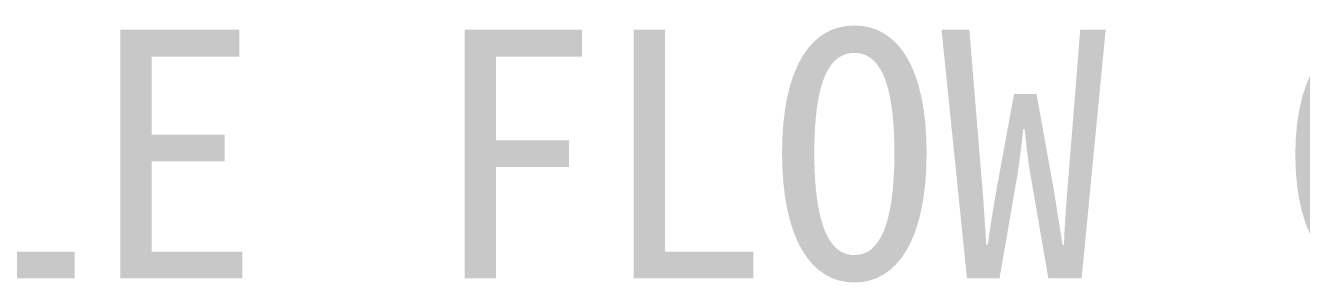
# Model space of a CAD drawing. Header units: millimetres. Extents: x 0 to 12089, y -479 to 374.
# Drawn here: x 7643 to 8155, y -320 to -217 of the extents above; entities that cross this region are included whole.
import ezdxf
from ezdxf.enums import TextEntityAlignment as Align

# ---------------------------------------------------------------- set-up
doc = ezdxf.new("R2018")
doc.units = ezdxf.units.MM
doc.header["$LTSCALE"] = 0.25
doc.layers.add('Text', color=7, linetype='Continuous', lineweight=25, true_color=0xffffff)
doc.layers.add('unit', color=1, linetype='Continuous', lineweight=25, true_color=0xff0000)
doc.styles.add('Organica', font='arial.ttf')
doc.styles.get("Standard").update_dxf_attribs({"font": 'arial.ttf'})

# ---------------------------------------------------------------- blocks, each defined once
blk = doc.blocks.new('*U350')
at = {"style": 'Organica', "flags": 1}
for tag, p in [('HEIGHT', (-11.4, 36.04)), ('WIDTH', (-11.4, 38.99)), ('LIQUIDLEVEL', (-11.4, 29.93)), ('LENGTH', (-11.4, 33.02)), ('VOLUME', (-11.4, 26.97))]:
    blk.add_attdef(tag, text='', height=2, dxfattribs=at).set_placement(p, align=Align.MIDDLE_CENTER)
at = {"layer": 'Text', "lineweight": 30, "flags": 104}
blk.add_attdef('NAME1', text='', height=2.5, dxfattribs=at).set_placement((50.08, -3.71), align=Align.MIDDLE_CENTER)

msp = doc.modelspace()

# ---------------------------------------------------------------- block references
at = {"layer": 'unit'}
ref = msp.add_blockref('*U350', (7211.37, -215.05), dxfattribs=at)
lines = msp.add_mtext('RECYCLE FLOW COLLECTION CHAMBER', dxfattribs={"layer": 'Text', "insert": (7261.45, -218.77), "char_height": 100, "attachment_point": 1})
ref.add_attrib('NAME1', '', (7261.45, -218.77), dxfattribs={"flags": 104}).embed_mtext(lines)

doc.saveas('drawing.dxf')
